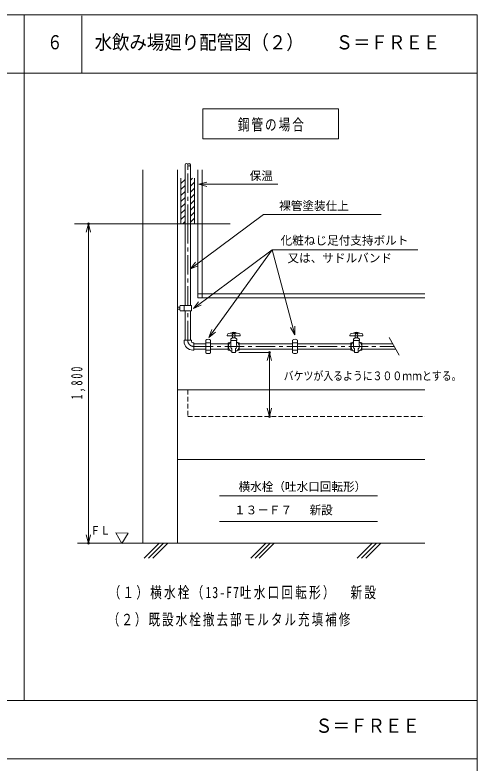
# Model space of a CAD drawing. Units: millimetres on the paper, enlarged 30 times, with parts at other scales. Extents: x -12081 to 11949, y -8439 to 8181.
# Drawn here: x 8370 to 11949, y 2382 to 8181 of the extents above; entities that cross this region are included whole.
import ezdxf
from ezdxf.enums import TextEntityAlignment as Align

# ---------------------------------------------------------------- set-up
doc = ezdxf.new("R2010")
doc.units = ezdxf.units.MM
doc.header["$LTSCALE"] = 30
doc.header["$PDMODE"] = 32
doc.header["$PDSIZE"] = 15
doc.linetypes.add('CHAIN1', pattern=[8, 5, -1, 1, -1])
doc.linetypes.add('DASHED1', pattern=[1.8, 1.2, -0.6])
for name, color, linetype, lineweight in [('2-0', 7, 'Continuous', 9), ('2-3', 3, 'Continuous', 9), ('E-0', 7, 'Continuous', 9), ('F-2', 5, 'Continuous', 9)]:
    doc.layers.add(name, color=color, linetype=linetype, lineweight=lineweight)
doc.layers.add('2-2', color=7, linetype='Continuous')
doc.styles.add('ＭＳ ゴシック', font='')
doc.styles.get('ＭＳ ゴシック').set_extended_font_data('MS Gothic')

msp = doc.modelspace()

# ---------------------------------------------------------------- linework, layer by layer
at = {"layer": '2-0'}
for p, q in [((8439.91, 8180.6), (8439.91, 2865.73)), ((8886.98, 7731.96), (8886.98, 8172.87)), ((9826.08, 7453.08), (9826.08, 7220.25)), ((10876.65, 7453.08), (9826.08, 7453.08)), ((9826.08, 7220.25), (10876.65, 7220.25)), ((9655.67, 6874.15), (9687.35, 6905.83)), ((9728.53, 6900.34), (9743.95, 6915.77)), ((9655.67, 6827.48), (9687.35, 6859.16)), ((9728.53, 6853.67), (9760.21, 6885.36)), ((9793.09, 6868.67), (9856.84, 6885.76)), ((9793.09, 6868.67), (9856.84, 6851.59)), ((9655.67, 6780.81), (9687.35, 6812.49)), ((9728.53, 6807.01), (9760.21, 6838.69)), ((9728.53, 6760.34), (9760.21, 6792.02)), ((9655.67, 6734.15), (9687.35, 6765.82)), ((9728.53, 6713.67), (9760.21, 6745.35)), ((9655.67, 6687.48), (9687.35, 6719.15)), ((9655.67, 6640.81), (9687.35, 6672.48)), ((9728.53, 6667), (9760.21, 6698.68)), ((9655.67, 6594.14), (9687.35, 6625.81)), ((9728.53, 6620.33), (9760.21, 6652.01)), ((8938.27, 6561.05), (8830.89, 6561.05)), ((9669.26, 6561.05), (9687.35, 6579.15)), ((9728.53, 6573.66), (9760.21, 6605.34)), ((9728.53, 6211.81), (9769.37, 6263.66)), ((9728.53, 6211.81), (9789.82, 6236.29)), ((9751.79, 5905.42), (9792.64, 5957.27)), ((9751.79, 5905.42), (9813.09, 5929.9)), ((9871.29, 5680.07), (9894.68, 5741.79)), ((10538.34, 5701.88), (10505.34, 5759.04)), ((10538.34, 5701.88), (10538.34, 5767.88)), ((9871.29, 5680.07), (9922.41, 5721.83)), ((8938.26, 4086.05), (8854.23, 4086.05))]:
    msp.add_line(p, q, dxfattribs=at)
at = {"layer": '2-0', "color": 3}
for p, q in [((9655.67, 6915.77), (9655.67, 6561.05)), ((9760.21, 6915.77), (9760.21, 6561.05)), ((9760.21, 6561.05), (9655.67, 6561.05))]:
    msp.add_line(p, q, dxfattribs=at)
at = {"layer": '2-0', "color": 4}
for p, q in [((8938.26, 6561.05), (8921.18, 6497.3)), ((8938.26, 6561.05), (8955.35, 6497.3)), ((10340.96, 5565.03), (10323.87, 5501.28)), ((10340.96, 5565.03), (10358.04, 5501.28)), ((10340.96, 5068.13), (10323.87, 5131.88)), ((10340.96, 5068.13), (10358.04, 5131.88)), ((8938.26, 4086.05), (8921.18, 4149.8)), ((8938.26, 4086.05), (8955.35, 4149.8))]:
    msp.add_line(p, q, dxfattribs=at)
at = {"layer": '2-0'}
msp.add_lwpolyline([(9245.85, 4165.07), (9152.09, 4166.62), (9197.63, 4084.65)], close=True, dxfattribs=at)
at = {"layer": '2-3'}
for p, q in [((9687.35, 7018.73), (9687.35, 5927.99)), ((9728.53, 7018.73), (9728.53, 5927.99)), ((9628.74, 5915.57), (9646.67, 5915.57)), ((9736.45, 5927.99), (9649.61, 5927.99)), ((9679.43, 5927.99), (9679.43, 5888.39)), ((9628.74, 5899.73), (9646.67, 5899.73)), ((9687.35, 5888.39), (9687.35, 5658.71)), ((9728.53, 5888.39), (9728.53, 5658.71)), ((10014.15, 5693.33), (10014.41, 5699.26)), ((10014.15, 5693.33), (10055.26, 5693.33)), ((10049.82, 5714.21), (10078.86, 5714.21)), ((10051.63, 5718.75), (10053.9, 5719.8)), ((10051.63, 5718.75), (10051.63, 5714.21)), ((10051.63, 5714.21), (10077.04, 5714.21)), ((10053.02, 5693.33), (10053.47, 5700.22)), ((10055.26, 5693.33), (10055.26, 5678.36)), ((10073.42, 5693.33), (10073.42, 5678.36)), ((10074.78, 5719.8), (10077.04, 5718.75)), ((10075.67, 5693.33), (10075.21, 5700.22)), ((10077.04, 5718.75), (10077.04, 5714.21)), ((10114.53, 5693.33), (10114.28, 5699.26)), ((10964.55, 5693.33), (10964.81, 5699.26)), ((10964.55, 5693.33), (11005.66, 5693.33)), ((11000.22, 5714.21), (11029.27, 5714.21)), ((11002.03, 5718.75), (11004.3, 5719.8)), ((11002.03, 5718.75), (11002.03, 5714.21)), ((11002.03, 5714.21), (11027.45, 5714.21)), ((11003.42, 5693.33), (11003.87, 5700.22)), ((11005.66, 5693.33), (11005.66, 5678.36)), ((11023.82, 5693.33), (11023.82, 5678.36)), ((11025.18, 5719.8), (11027.45, 5718.75)), ((11026.07, 5693.33), (11025.61, 5700.22)), ((11027.45, 5718.75), (11027.45, 5714.21)), ((11064.94, 5693.33), (11064.68, 5699.26)), ((9736.45, 5658.71), (9736.45, 5650.79)), ((9847.34, 5631.78), (9755.46, 5631.78)), ((9847.34, 5660.99), (9847.34, 5561.39)), ((9847.34, 5639.7), (9885.35, 5639.7)), ((9885.35, 5660.99), (9885.35, 5561.39)), ((10021.58, 5631.78), (9885.35, 5631.78)), ((10021.58, 5639.7), (10021.58, 5582.68)), ((10033.84, 5639.7), (10021.58, 5639.7)), ((10040.74, 5668.58), (10040.74, 5657.17)), ((10041.2, 5656.57), (10087.48, 5656.57)), ((10042.56, 5656.57), (10086.12, 5656.57)), ((10042.56, 5656.57), (10042.56, 5646.81)), ((10042.56, 5646.81), (10042.56, 5631.49)), ((10043.2, 5671.01), (10053.9, 5678.36)), ((10053.9, 5678.36), (10074.78, 5678.36)), ((10055.26, 5678.36), (10073.42, 5678.36)), ((10074.78, 5678.36), (10085.48, 5671)), ((10086.12, 5656.57), (10086.12, 5646.81)), ((10086.12, 5646.81), (10086.12, 5631.49)), ((10087.94, 5668.58), (10087.94, 5657.17)), ((10107.11, 5639.7), (10094.84, 5639.7)), ((10107.11, 5639.7), (10107.11, 5582.68)), ((10520.53, 5631.78), (10107.11, 5631.78)), ((10520.53, 5660.99), (10520.53, 5561.39)), ((10520.53, 5639.7), (10558.55, 5639.7)), ((10558.55, 5660.99), (10558.55, 5561.39)), ((10971.98, 5631.78), (10558.55, 5631.78)), ((10971.98, 5639.7), (10971.98, 5582.68)), ((10984.24, 5639.7), (10971.98, 5639.7)), ((10991.14, 5668.58), (10991.14, 5657.17)), ((10991.6, 5656.57), (11037.89, 5656.57)), ((10992.96, 5656.57), (11036.52, 5656.57)), ((10992.96, 5656.57), (10992.96, 5646.81)), ((10992.96, 5646.81), (10992.96, 5631.49)), ((10993.6, 5671.01), (11004.3, 5678.36)), ((11004.3, 5678.36), (11025.18, 5678.36)), ((11005.66, 5678.36), (11023.82, 5678.36)), ((11025.18, 5678.36), (11035.88, 5671)), ((11036.52, 5656.57), (11036.52, 5646.81)), ((11036.52, 5646.81), (11036.52, 5631.49)), ((11038.34, 5668.58), (11038.34, 5657.17)), ((11057.51, 5639.7), (11045.24, 5639.7)), ((11057.51, 5639.7), (11057.51, 5582.68)), ((11295.72, 5631.78), (11057.51, 5631.78)), ((9747.54, 5582.68), (9755.46, 5582.68)), ((9847.34, 5590.6), (9755.46, 5590.6)), ((9847.34, 5582.68), (9885.35, 5582.68)), ((10021.58, 5590.6), (9885.35, 5590.6)), ((10033.84, 5582.68), (10021.58, 5582.68)), ((10049.82, 5592.59), (10049.82, 5572.05)), ((10049.82, 5572.05), (10049.82, 5565.81)), ((10078.86, 5592.59), (10078.86, 5565.81)), ((10078.86, 5592.59), (10078.86, 5572.05)), ((10078.86, 5572.05), (10078.86, 5565.81)), ((10107.11, 5582.68), (10094.84, 5582.68)), ((10520.53, 5590.6), (10107.11, 5590.6)), ((10520.53, 5582.68), (10558.55, 5582.68)), ((10971.98, 5590.6), (10558.55, 5590.6)), ((10984.24, 5582.68), (10971.98, 5582.68)), ((11000.22, 5592.59), (11000.22, 5572.05)), ((11000.22, 5572.05), (11000.22, 5565.81)), ((11029.27, 5592.59), (11029.27, 5565.81)), ((11029.27, 5592.59), (11029.27, 5572.05)), ((11029.27, 5572.05), (11029.27, 5565.81)), ((11057.51, 5582.68), (11045.24, 5582.68)), ((11319.5, 5590.6), (11057.51, 5590.6)), ((10050.69, 5565.22), (10051.05, 5565.12)), ((10051.4, 5565.03), (10051.76, 5564.94)), ((10052.25, 5564.85), (10052.73, 5564.77)), ((11001.09, 5565.22), (11001.45, 5565.12)), ((11001.8, 5565.03), (11002.16, 5564.94)), ((11002.65, 5564.85), (11003.13, 5564.77))]:
    msp.add_line(p, q, dxfattribs=at)
at = {"layer": '2-3', "color": 4, "linetype": 'CHAIN1'}
for p, q in [((9707.94, 6561.05), (9707.94, 7018.73)), ((9707.94, 5927.99), (9707.94, 6561.05)), ((9707.94, 5658.71), (9707.94, 5888.39)), ((9755.46, 5611.19), (11307.61, 5611.19))]:
    msp.add_line(p, q, dxfattribs=at)
at = {"layer": '2-3', "color": 7}
for p, q in [((9359.46, 6979.13), (9359.46, 4086.05)), ((9628.74, 6979.13), (9628.74, 4086.05)), ((9787.14, 6979.13), (9787.14, 5986.85)), ((9818.82, 6979.13), (9818.82, 5986.85)), ((10406.08, 6868.67), (9793.09, 6868.67)), ((9728.53, 6211.81), (10293.75, 6634.17)), ((10293.75, 6634.17), (11206.91, 6634.17)), ((9751.79, 5905.42), (10361.68, 6361.17)), ((10361.68, 6361.17), (11490.37, 6361.17)), ((9787.14, 6018.53), (11544.35, 6018.53)), ((9787.14, 5986.85), (11544.35, 5986.85)), ((11268.28, 5679.3), (11346.93, 5543.08)), ((9628.74, 5274.05), (11544.35, 5274.05)), ((9628.74, 4735.49), (11544.35, 4735.49)), ((9953.4, 4453.36), (11177.97, 4453.36)), ((9953.4, 4255.36), (11177.97, 4255.36)), ((8938.26, 4086.05), (11544.35, 4086.05))]:
    msp.add_line(p, q, dxfattribs=at)
at = {"layer": '2-3', "color": 4}
for p, q in [((8938.26, 6561.05), (8938.26, 4086.05)), ((10037.94, 6561.05), (8938.27, 6561.05)), ((10103.98, 5565.03), (10340.96, 5565.03)), ((10340.96, 5565.03), (10340.96, 5068.13)), ((9371.61, 3970.2), (9487.46, 4086.05)), ((9404.61, 3970.2), (9520.46, 4086.05)), ((9437.61, 3970.2), (9553.46, 4086.05)), ((10196.61, 3970.2), (10312.46, 4086.05)), ((10229.61, 3970.2), (10345.46, 4086.05)), ((10262.61, 3970.2), (10378.46, 4086.05)), ((11021.61, 3970.2), (11137.46, 4086.05)), ((11054.61, 3970.2), (11170.46, 4086.05)), ((11087.61, 3970.2), (11203.46, 4086.05))]:
    msp.add_line(p, q, dxfattribs=at)
at = {"layer": '2-3', "color": 7, "linetype": 'DASHED1'}
for p, q in [((9707.94, 5274.05), (9707.94, 5068.13)), ((9707.94, 5068.13), (11544.35, 5068.13))]:
    msp.add_line(p, q, dxfattribs=at)
at = {"layer": '2-3', "color": 7}
msp.add_lwpolyline([(9871.29, 5680.07), (10361.68, 6361.17), (10538.34, 5701.88)], dxfattribs=at)
at = {"layer": '2-3'}
for points in [[(9736.45, 5927.99), (9736.45, 5888.39), (9649.24, 5888.39)], [(10055.26, 5693.33), (10073.42, 5693.33), (10114.53, 5693.33)], [(11005.66, 5693.33), (11023.82, 5693.33), (11064.94, 5693.33)], [(9736.45, 5658.71), (9679.43, 5658.71), (9679.43, 5650.79)], [(9747.54, 5639.7), (9755.46, 5639.7), (9755.46, 5582.68)], [(10053.21, 5564.7), (10053.81, 5564.62), (10054.41, 5564.55), (10055.01, 5564.48), (10055.7, 5564.42), (10056.39, 5564.36), (10057.08, 5564.31), (10057.84, 5564.26), (10058.6, 5564.22), (10059.37, 5564.18), (10060.19, 5564.15), (10061, 5564.12), (10061.82, 5564.1)], [(10066.86, 5564.1), (10067.67, 5564.12), (10068.5, 5564.15), (10069.31, 5564.18), (10070.07, 5564.22), (10070.84, 5564.26), (10071.6, 5564.31), (10072.3, 5564.36), (10072.98, 5564.42), (10073.67, 5564.48), (10074.27, 5564.55), (10074.87, 5564.62), (10075.47, 5564.7), (10075.95, 5564.77)], [(11003.61, 5564.7), (11004.21, 5564.62), (11004.81, 5564.55), (11005.41, 5564.48), (11006.1, 5564.42), (11006.78, 5564.36), (11007.48, 5564.31), (11008.24, 5564.26), (11009.01, 5564.22), (11009.77, 5564.18), (11010.59, 5564.15), (11011.4, 5564.12), (11012.22, 5564.1)], [(11017.26, 5564.1), (11018.07, 5564.12), (11018.89, 5564.15), (11019.71, 5564.18), (11020.47, 5564.22), (11021.24, 5564.26), (11022, 5564.31), (11022.7, 5564.36), (11023.38, 5564.42), (11024.08, 5564.48), (11024.67, 5564.55), (11025.27, 5564.62), (11025.86, 5564.7), (11026.35, 5564.77)]]:
    msp.add_lwpolyline(points, dxfattribs=at)
for centre, radius, start, end in [((9697.65, 7018.73), 10.3, 0, 180), ((9718.24, 7018.73), 10.3, 0, 180), ((9718.24, 7018.73), 10.3, 180, 0), ((9707.94, 5907.65), 61.78, 160.77711, 198.16541), ((10028.01, 5698.67), 13.61, 97.15248, 177.52879), ((10064.34, 5409.18), 305.37, 92.72592, 97.15404), ((10064.34, 5699.51), 10.89, 3.74686, 176.25108), ((10064.34, 5675.64), 45.38, 76.70108, 103.30016), ((10064.34, 5409.18), 305.37, 82.84589, 87.27426), ((10100.67, 5698.67), 13.62, 2.48895, 82.8455), ((10978.41, 5698.67), 13.61, 97.15248, 177.52879), ((11014.74, 5409.18), 305.37, 92.72592, 97.15404), ((11014.74, 5699.51), 10.89, 3.74686, 176.25108), ((11014.74, 5675.64), 45.38, 76.70108, 103.30016), ((11014.74, 5409.18), 305.37, 82.84589, 87.27426), ((11051.07, 5698.67), 13.62, 2.48895, 82.8455), ((9747.54, 5650.79), 68.11, 180, 270), ((9747.54, 5650.79), 11.09, 180, 270), ((9866.34, 5631.78), 34.85, 56.94449, 123.05551), ((10064.34, 5611.19), 41.75, 121.44913, 249.64554), ((10048.79, 5662.87), 9.87, 124.4975, 144.69724), ((10048.79, 5662.87), 9.87, 215.30569, 219.63451), ((9951.79, 5631.49), 90.77, 349.77779, 0), ((10064.34, 5611.19), 41.75, 290.35445, 58.55086), ((10079.88, 5662.87), 9.87, 35.30153, 55.50037), ((10176.89, 5631.49), 90.77, 180, 190.22246), ((10079.88, 5662.87), 9.87, 320.36682, 324.69846), ((10539.54, 5631.78), 34.85, 56.94449, 123.05551), ((11014.74, 5611.19), 41.75, 121.44913, 249.64554), ((10999.19, 5662.87), 9.87, 124.4975, 144.69724), ((10999.19, 5662.87), 9.87, 215.30569, 219.63451), ((10902.19, 5631.49), 90.77, 349.77779, 0), ((11014.74, 5611.19), 41.75, 290.35445, 58.55086), ((11030.29, 5662.87), 9.87, 35.30153, 55.50037), ((11127.29, 5631.49), 90.77, 180, 190.22246), ((11030.29, 5662.87), 9.87, 320.36682, 324.69846), ((10064.34, 5611.19), 23.6, 169.77765, 232.01971), ((10064.34, 5611.19), 23.6, 307.98, 10.22147), ((11014.74, 5611.19), 23.6, 169.77765, 232.01971), ((11014.74, 5611.19), 23.6, 307.98, 10.22147), ((9866.34, 5590.6), 34.85, 236.94449, 303.05551), ((10049.99, 5565.8), 0.174, 177.95036, 215.69463), ((10050.88, 5566.44), 1.27, 215.69463, 221.58682), ((10050.31, 5565.93), 0.505, 221.58682, 237.51042), ((10054.59, 5572.65), 8.47, 237.51042, 239.21646), ((10050.67, 5566.08), 0.817, 239.21646, 255.84082), ((10051.89, 5569.5), 4.44, 251.33875, 254.33829), ((10053.74, 5574.86), 10.11, 254.52716, 256.62148), ((10053.86, 5574.23), 9.52, 257.31624, 260.28192), ((10055.13, 5579.52), 14.94, 260.77098, 262.64969), ((10064.35, 5685.63), 121.56, 268.8076, 269.99637), ((10064.35, 5684.15), 120.07, 269.99637, 271.19974), ((10073.23, 5582.56), 18, 278.69121, 280.25275), ((10073.78, 5579.51), 14.9, 280.25275, 282.14763), ((10074.39, 5576.7), 12.03, 282.14763, 283.91576), ((10072.3, 5585.09), 20.67, 283.91576, 284.93976), ((10073.38, 5581.05), 16.49, 284.93976, 286.2037), ((10076.06, 5571.85), 6.91, 286.2037, 288.13164), ((10077.73, 5566.77), 1.56, 288.13164, 296.81563), ((10077.75, 5566.72), 1.5, 296.81563, 306.4389), ((10078.04, 5566.32), 1, 306.4389, 314.42229), ((10078.37, 5565.99), 0.543, 314.42229, 328.24739), ((10078.65, 5565.8), 0.21, 331.27457, 1.79704), ((10539.54, 5590.6), 34.85, 236.94449, 303.05551), ((11000.39, 5565.8), 0.174, 177.95036, 215.69463), ((11001.28, 5566.44), 1.27, 215.69463, 221.58682), ((11000.71, 5565.93), 0.505, 221.58682, 237.51042), ((11004.99, 5572.65), 8.47, 237.51042, 239.21646), ((11001.07, 5566.08), 0.817, 239.21646, 255.84082), ((11002.29, 5569.5), 4.44, 251.33875, 254.33829), ((11004.14, 5574.86), 10.11, 254.52716, 256.62148), ((11004.26, 5574.23), 9.52, 257.31624, 260.28192), ((11005.53, 5579.52), 14.94, 260.77098, 262.64969), ((11014.75, 5685.63), 121.56, 268.8076, 269.99637), ((11014.75, 5684.15), 120.07, 269.99637, 271.19974), ((11023.63, 5582.56), 18, 278.69121, 280.25275), ((11024.18, 5579.51), 14.9, 280.25275, 282.14763), ((11024.79, 5576.7), 12.03, 282.14763, 283.91576), ((11022.71, 5585.09), 20.67, 283.91576, 284.93976), ((11023.79, 5581.05), 16.49, 284.93976, 286.2037), ((11026.46, 5571.85), 6.91, 286.2037, 288.13164), ((11028.13, 5566.77), 1.56, 288.13164, 296.81563), ((11028.15, 5566.72), 1.5, 296.81563, 306.4389), ((11028.45, 5566.32), 1, 306.4389, 314.42229), ((11028.77, 5565.99), 0.543, 314.42229, 328.24739), ((11029.05, 5565.8), 0.21, 331.27457, 1.79704)]:
    msp.add_arc(centre, radius, start, end, dxfattribs=at)
at = {"layer": '2-3', "color": 4, "linetype": 'CHAIN1'}
msp.add_arc((9755.46, 5658.71), 47.52, 180, 270, dxfattribs=at)
at = {"layer": '2-3', "color": 4}
for p in [(8938.27, 6561.05), (10340.96, 5565.03), (10340.96, 5068.13), (8938.26, 4086.05)]:
    msp.add_point(p, dxfattribs=at)
at = {"layer": 'E-0'}
msp.add_line((11949.25, -8439.4), (11949.25, 8180.6), dxfattribs=at)
msp.add_lwpolyline([(-12080.75, -8439.4), (-12080.75, 8180.6), (11949.25, 8180.6)], dxfattribs=at)
at = {"layer": 'F-2', "color": 7}
for p, q in [((-12080.75, 7730.6), (11949.25, 7730.6)), ((10876.65, 7453.08), (10876.65, 7220.25)), ((-12080.75, 2865.73), (11949.25, 2865.73)), ((-12080.75, 2865.73), (11739.96, 2865.73)), ((-12080.75, 2415.73), (11949.25, 2415.73))]:
    msp.add_line(p, q, dxfattribs=at)

# ---------------------------------------------------------------- texts
at = {"layer": '2-0', "style": 'ＭＳ ゴシック'}
for s, height, width, p in [('６', 110, 0.8, (8618.39, 7881.26)), ('バケツが入るように３００ｍｍとする。', 65.98, 0.85, (10451.82, 5329.68)), ('ＦＬ', 65.98, 0.85, (8954.41, 4131.65))]:
    msp.add_text(s, height=height, dxfattribs=dict(at, width=width)).set_placement(p, align=Align.BOTTOM_LEFT)
at = {"layer": '2-0', "char_height": 87.98, "attachment_point": 7, "style": 'ＭＳ ゴシック'}
for s, insert in [('\\T1.17;\\W0.75;鋼管の場合', (10096.36, 7276.67)), ('\\T1.19;\\W0.75;（１）横水栓（13-F7吐水口回転形）\u3000新設', (9095.92, 3649.01)), ('\\T1.17;\\W0.75;（２）既設水栓撤去部モルタル充填補修', (9088.04, 3439.13))]:
    msp.add_mtext(s, dxfattribs=dict(at, insert=insert))
at = {"layer": '2-2', "style": 'ＭＳ ゴシック', "width": 0.9}
for s, p in [('\u3000水飲み場廻り配管図（２）', (8851.42, 7880.6)), ('Ｓ＝ＦＲＥＥ\u3000', (10854.25, 7880.59)), ('Ｓ＝ＦＲＥＥ\u3000', (10695.81, 2583.35))]:
    msp.add_text(s, height=110, dxfattribs=at).set_placement(p, align=Align.BOTTOM_LEFT)
at = {"layer": '2-3', "color": 7, "style": 'ＭＳ ゴシック'}
for s, p in [('保温', (10188.13, 6880.31)), ('裸管塗装仕上', (10416.24, 6647.78)), ('化粧ねじ足付支持ボルト', (10427.56, 6379.79)), ('又は、サドルバンド', (10480.84, 6243.27)), ('横水栓（吐水口回転形）', (10101.2, 4470.83)), ('１３－Ｆ７\u3000 新設', (10066.75, 4289.86))]:
    msp.add_text(s, height=65.98, dxfattribs=at).set_placement(p, align=Align.BOTTOM_LEFT)
at = {"layer": '2-3', "color": 7, "insert": (8914.74, 5200.7), "char_height": 87.98, "attachment_point": 7, "rotation": 90, "style": 'ＭＳ ゴシック'}
msp.add_mtext('\\T1.38;\\W0.65;1,800', dxfattribs=at)

doc.saveas('drawing.dxf')
